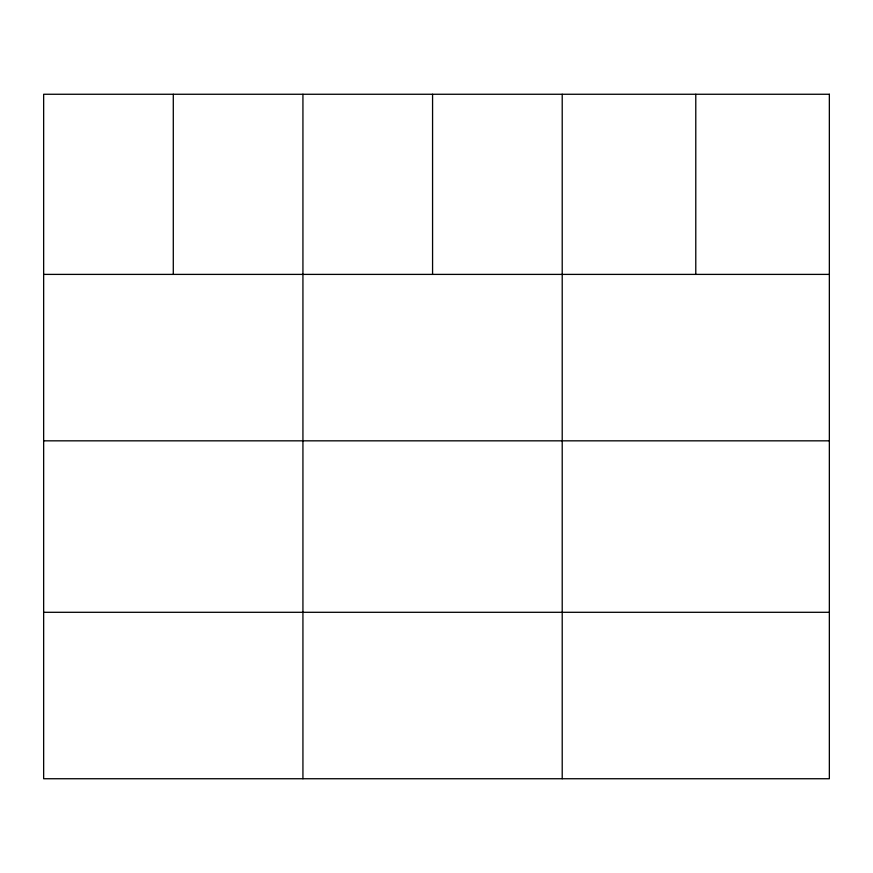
<?xml version="1.0" encoding="UTF-8"?>
<svg xmlns="http://www.w3.org/2000/svg" width="873" height="873" viewBox="0 0 873 873"><rect width="100%" height="100%" fill="white"/><g stroke="black" fill="none" stroke-linecap="round" stroke-linejoin="round"><path stroke-width="1.31" d="M43.65 274.395L829.35 274.395M43.65 440.832L829.35 440.832M43.65 612.3L829.35 612.3M695.781 94.262L695.781 274.395M562.212 94.262L562.212 778.738M432.572 94.262L432.572 274.395M302.931 94.262L302.931 778.738M173.291 94.262L173.291 274.395M829.35 94.262L43.65 94.262L43.65 778.738L829.35 778.738L829.35 94.262"/></g></svg>
